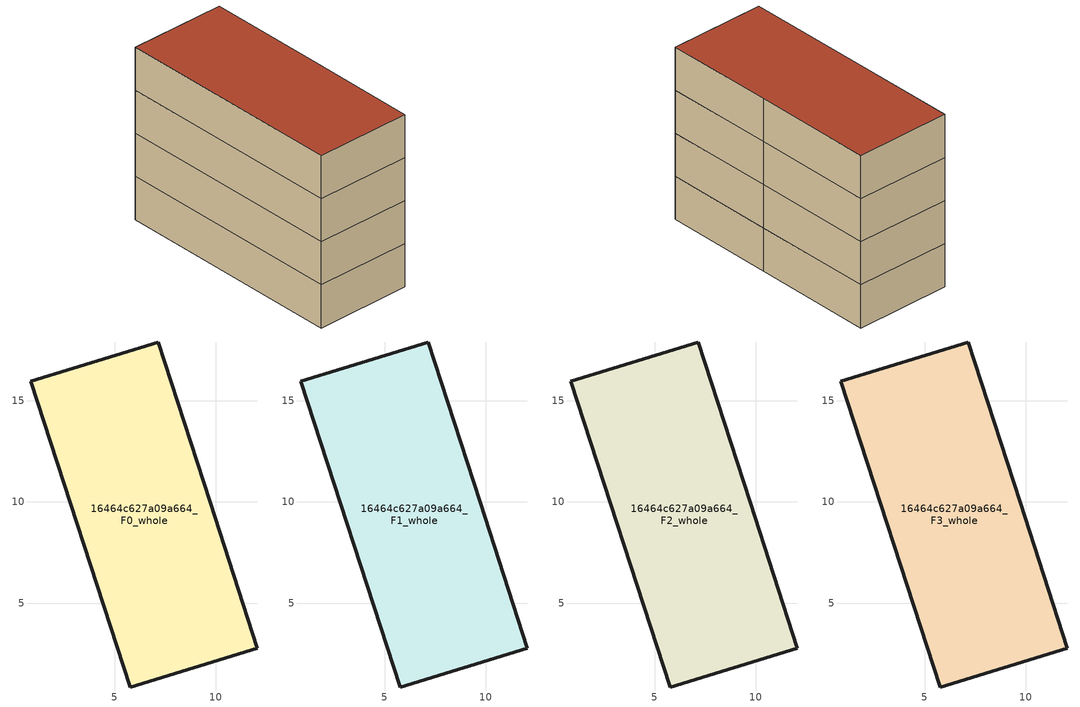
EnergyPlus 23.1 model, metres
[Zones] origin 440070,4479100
16464c627a09a664_F0_whole
 floor ground (EU_floor_Construction): 7.15,17.89 9.72,9.97 12.05,2.78 5.77,0.87 0.85,15.96 z0
 wall outside (EU_wall_Construction): 12.05,2.78 9.72,9.97 7.15,17.89 0.85,15.96 5.77,0.87 12.05,2.78 z0:3
16464c627a09a664_F1_whole
 floor to 16464c627a09a664_F0_whole (EU_floor_Construction): 7.15,17.89 9.72,9.97 12.05,2.78 5.77,0.87 0.85,15.96 z3
 wall outside (EU_wall_Construction): 12.05,2.78 9.72,9.97 7.15,17.89 0.85,15.96 5.77,0.87 12.05,2.78 z3:6
16464c627a09a664_F2_whole
 floor to 16464c627a09a664_F1_whole (EU_floor_Construction): 7.15,17.89 9.72,9.97 12.05,2.78 5.77,0.87 0.85,15.96 z6
 wall outside (EU_wall_Construction): 12.05,2.78 9.72,9.97 7.15,17.89 0.85,15.96 5.77,0.87 12.05,2.78 z6:9
16464c627a09a664_F3_whole
 floor to 16464c627a09a664_F2_whole (EU_floor_Construction): 7.15,17.89 9.72,9.97 12.05,2.78 5.77,0.87 0.85,15.96 z9
 wall outside (EU_wall_Construction): 12.05,2.78 9.72,9.97 7.15,17.89 0.85,15.96 5.77,0.87 12.05,2.78 z9:12
 roof outside (EU_roof_Construction): 12.05,2.78 9.72,9.97 7.15,17.89 0.85,15.96 5.77,0.87 z12
[Building]
EU S2 Campaign: North Axis=0; Terrain=City; Solar Distribution=FullExterior
[Site:Location]
Madrid: Latitude=40.5; Longitude=-3.5; Time Zone=1; Elevation=609
[SizingPeriod:WeatherFileDays]
AnnualSizingPeriod: Begin Month=1; Begin Day of Month=1; End Month=12; End Day of Month=31; Day of Week for Start Day=Monday; Use Weather File Daylight Saving Period=No; Use Weather File Rain and Snow Indicators=No
[MATERIAL]
EU_InternalMass_Material: Roughness=MediumRough; Thickness=0.1; Conductivity=1; Density=1800; Specific Heat=900; Thermal Absorptance=0.9; Solar Absorptance=0.7; Visible Absorptance=0.7
[MATERIAL:NOMASS] Roughness=MediumRough; Thermal Absorptance=0.9; Solar Absorptance=0.7; Visible Absorptance=0.7
Name | Thermal Resistance
EU_wall_NoMass; EU_roof_NoMass | 2.16768
EU_floor_NoMass | 1.14339
[CONSTRUCTION]
EU_wall_Construction: EU_wall_NoMass
EU_roof_Construction: EU_roof_NoMass
EU_floor_Construction: EU_floor_NoMass
EU_InternalMass_Construction: EU_InternalMass_Material
[ZONE] Type=1; Multiplier=1; Ceiling Height=autocalculate; Floor Area=autocalculate; Part of Total Floor Area=Yes
Name | Volume
16464c627a09a664_F0_whole | 313.138
16464c627a09a664_F1_whole; 16464c627a09a664_F2_whole; 16464c627a09a664_F3_whole | 313.139
[INTERNALMASS] Construction=EU_InternalMass_Construction; Surface Area=104.379
Name | Zone or ZoneList
16464c627a09a664_F0_whole_EU_InternalMass | 16464c627a09a664_F0_whole
16464c627a09a664_F1_whole_EU_InternalMass | 16464c627a09a664_F1_whole
16464c627a09a664_F2_whole_EU_InternalMass | 16464c627a09a664_F2_whole
16464c627a09a664_F3_whole_EU_InternalMass | 16464c627a09a664_F3_whole
[OTHEREQUIPMENT] Fuel Type=Electricity; Design Level Calculation Method=Watts/Area; Power per Zone Floor Area=1; Fraction Latent=0; Fraction Radiant=0; Fraction Lost=0; Carbon Dioxide Generation Rate=0; EndUse Subcategory=EU_Step8_InternalGains
Name | Zone or ZoneList or Space or SpaceList | Schedule
EU_Step8_InternalGain_16464c627a09a664_F0_whole_f000 | 16464c627a09a664_F0_whole | EU_Step8_GainSchedule_16464c627a09a664_F0_whole_f000
EU_Step8_InternalGain_16464c627a09a664_F1_whole_f000 | 16464c627a09a664_F1_whole | EU_Step8_GainSchedule_16464c627a09a664_F1_whole_f000
EU_Step8_InternalGain_16464c627a09a664_F2_whole_f000 | 16464c627a09a664_F2_whole | EU_Step8_GainSchedule_16464c627a09a664_F2_whole_f000
EU_Step8_InternalGain_16464c627a09a664_F3_whole_f000 | 16464c627a09a664_F3_whole | EU_Step8_GainSchedule_16464c627a09a664_F3_whole_f000
[ZONEVENTILATION:DESIGNFLOWRATE] Schedule=EU_AlwaysOn; Design Flow Rate Calculation Method=AirChanges/Hour; Air Changes per Hour=0.480546; Ventilation Type=Natural; Fan Pressure Rise=0; Fan Total Efficiency=1; Constant Term Coefficient=1; Temperature Term Coefficient=0; Velocity Term Coefficient=0; Velocity Squared Term Coefficient=0; Minimum Indoor Temperature=-100; Maximum Indoor Temperature=100; Delta Temperature=-100; Minimum Outdoor Temperature=-100; Maximum Outdoor Temperature=100; Maximum Wind Speed=40
Name | Zone or ZoneList or Space or SpaceList
EU_ConstantAir_16464c627a09a664_F0_whole | 16464c627a09a664_F0_whole
EU_ConstantAir_16464c627a09a664_F1_whole | 16464c627a09a664_F1_whole
EU_ConstantAir_16464c627a09a664_F2_whole | 16464c627a09a664_F2_whole
EU_ConstantAir_16464c627a09a664_F3_whole | 16464c627a09a664_F3_whole
[HVACTEMPLATE:THERMOSTAT] Constant Heating Setpoint=20; Constant Cooling Setpoint=50
EU_HeatOnly_16464c627a09a664_F0_whole; EU_HeatOnly_16464c627a09a664_F1_whole; EU_HeatOnly_16464c627a09a664_F2_whole; EU_HeatOnly_16464c627a09a664_F3_whole
[HVACTEMPLATE:ZONE:IDEALLOADSAIRSYSTEM] System Availability Schedule=EU_AlwaysOn; Maximum Heating Supply Air Temperature=50; Minimum Cooling Supply Air Temperature=13; Maximum Heating Supply Air Humidity Ratio=0.0156; Minimum Cooling Supply Air Humidity Ratio=0.0077; Heating Limit=NoLimit; Cooling Limit=NoLimit; Heating Availability Schedule=EU_AlwaysOn; Cooling Availability Schedule=EU_CoolingOff; Dehumidification Control Type=ConstantSensibleHeatRatio; Cooling Sensible Heat Ratio=0.7; Dehumidification Setpoint=60; Humidification Control Type=None; Humidification Setpoint=30; Outdoor Air Method=None; Outdoor Air Flow Rate per Person=0.00944; Outdoor Air Flow Rate per Zone Floor Area=0; Outdoor Air Flow Rate per Zone=0; Demand Controlled Ventilation Type=None; Outdoor Air Economizer Type=NoEconomizer; Heat Recovery Type=None; Sensible Heat Recovery Effectiveness=0.7; Latent Heat Recovery Effectiveness=0.65
Name | Template Thermostat
16464c627a09a664_F0_whole | EU_HeatOnly_16464c627a09a664_F0_whole
16464c627a09a664_F1_whole | EU_HeatOnly_16464c627a09a664_F1_whole
16464c627a09a664_F2_whole | EU_HeatOnly_16464c627a09a664_F2_whole
16464c627a09a664_F3_whole | EU_HeatOnly_16464c627a09a664_F3_whole
[SIZING:ZONE] Zone Cooling Design Supply Air Temperature Input Method=SupplyAirTemperature; Zone Cooling Design Supply Air Temperature=13; Zone Heating Design Supply Air Temperature Input Method=SupplyAirTemperature; Zone Heating Design Supply Air Temperature=50; Zone Cooling Design Supply Air Humidity Ratio=0.008; Zone Heating Design Supply Air Humidity Ratio=0.008; Cooling Design Air Flow Method=DesignDay; Cooling Design Air Flow Rate=0; Cooling Minimum Air Flow per Zone Floor Area=0.000762; Cooling Minimum Air Flow=0; Cooling Minimum Air Flow Fraction=0.2; Heating Design Air Flow Method=DesignDay; Heating Design Air Flow Rate=0; Heating Maximum Air Flow per Zone Floor Area=0.002032; Heating Maximum Air Flow=0.141576; Heating Maximum Air Flow Fraction=0.3; Account for Dedicated Outdoor Air System=No; Dedicated Outdoor Air System Control Strategy=NeutralSupplyAir; Dedicated Outdoor Air Low Setpoint Temperature for Design=autosize; Dedicated Outdoor Air High Setpoint Temperature for Design=autosize; Zone Load Sizing Method=Sensible Load Only No Latent Load; Zone Latent Cooling Design Supply Air Humidity Ratio Input Method=HumidityRatioDifference; Zone Cooling Design Supply Air Humidity Ratio Difference=0.005; Zone Latent Heating Design Supply Air Humidity Ratio Input Method=HumidityRatioDifference; Zone Humidification Design Supply Air Humidity Ratio Difference=0.005
16464c627a09a664_F0_whole; 16464c627a09a664_F1_whole; 16464c627a09a664_F2_whole; 16464c627a09a664_F3_whole
[SCHEDULE:CONSTANT]
Name | Hourly Value
EU_AlwaysOn | 1
EU_CoolingOff | 0
[SCHEDULE:FILE] Column Number=1; Rows to Skip at Top=0; Number of Hours of Data=8760; Column Separator=Comma; Interpolate to Timestep=No; Minutes per Item=60; Adjust Schedule for Daylight Savings=Yes
Name | File
EU_Step8_GainSchedule_16464c627a09a664_F0_whole_f000 | C:\Users\o_iseri\Desktop\OpenUBEM\openubem\outputs\eu_evidence\EU-11\ES-MAD-BERRUGUETE\idfs\16464c627a09a664\16464c627a09a664_F0_whole_f000_gain.csv
EU_Step8_GainSchedule_16464c627a09a664_F1_whole_f000 | C:\Users\o_iseri\Desktop\OpenUBEM\openubem\outputs\eu_evidence\EU-11\ES-MAD-BERRUGUETE\idfs\16464c627a09a664\16464c627a09a664_F1_whole_f000_gain.csv
EU_Step8_GainSchedule_16464c627a09a664_F2_whole_f000 | C:\Users\o_iseri\Desktop\OpenUBEM\openubem\outputs\eu_evidence\EU-11\ES-MAD-BERRUGUETE\idfs\16464c627a09a664\16464c627a09a664_F2_whole_f000_gain.csv
EU_Step8_GainSchedule_16464c627a09a664_F3_whole_f000 | C:\Users\o_iseri\Desktop\OpenUBEM\openubem\outputs\eu_evidence\EU-11\ES-MAD-BERRUGUETE\idfs\16464c627a09a664\16464c627a09a664_F3_whole_f000_gain.csv
